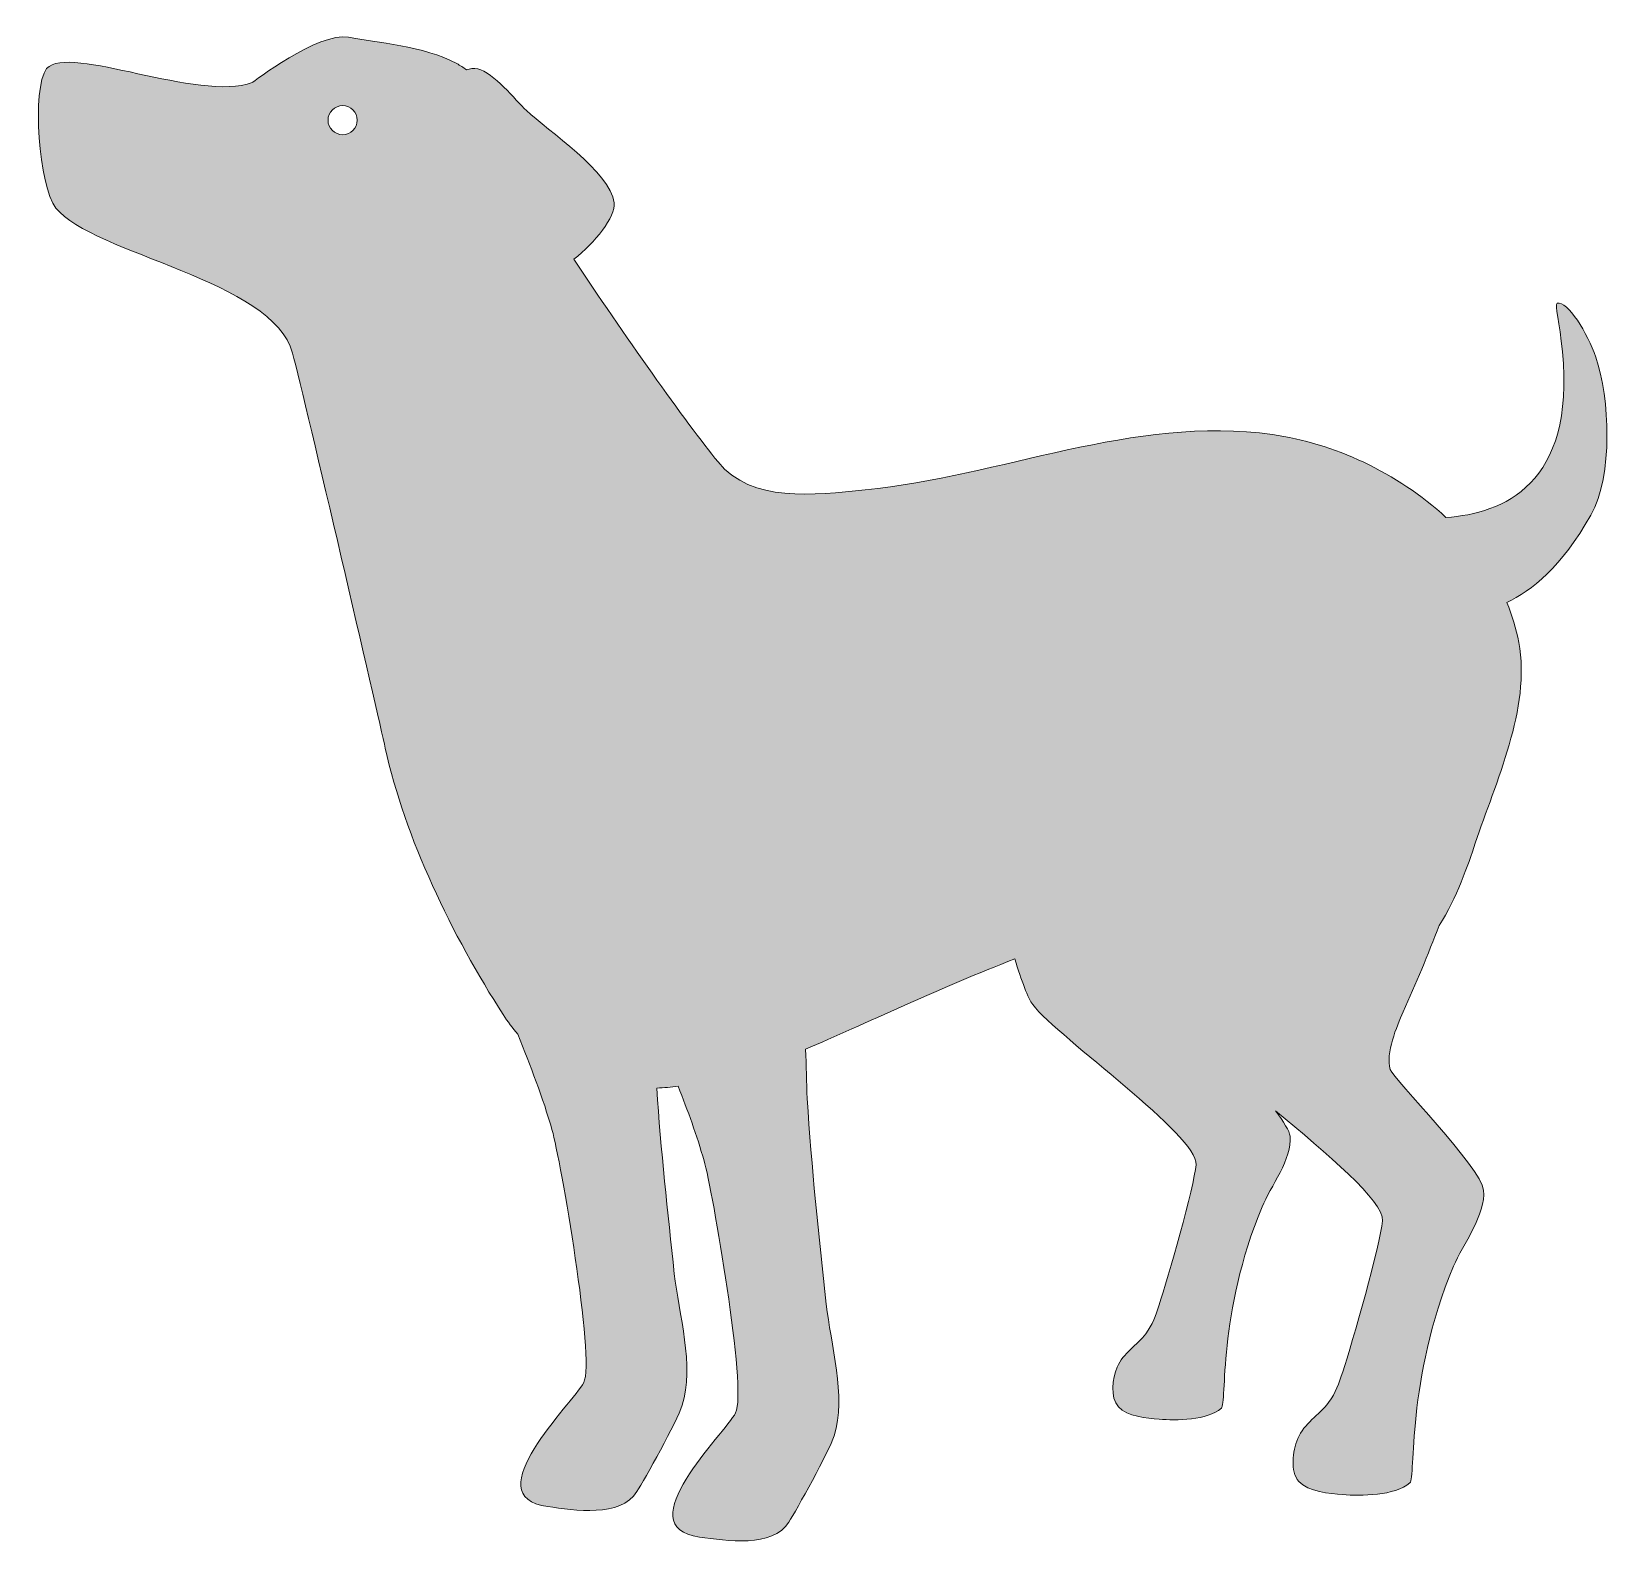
# Model space of a CAD drawing. Header units: inches. Extents: x 0 to 102, y 0 to 98.
import ezdxf

# ---------------------------------------------------------------- set-up
doc = ezdxf.new("R2010")
doc.units = ezdxf.units.IN
doc.header["$MEASUREMENT"] = 0
doc.layers.add('Layer 1', color=7, linetype='Continuous')

msp = doc.modelspace()

# ---------------------------------------------------------------- hatches: boundary and pattern name
at = {"layer": 'Layer 1', "true_color": 0xd04d36}
h = msp.add_hatch(color=13, dxfattribs=at)
h.dxf.hatch_style = 2
edge = h.paths.add_edge_path()
edge.add_spline(control_points=[(100.87, 76.66), (100.35, 78.18), (99.04, 80.32), (98.38, 80.14), (98.2, 80.05), (98.53, 78.89), (98.71, 77.02), (99.56, 68.39), (94.85, 66.53), (91.17, 66.27), (88.03, 69.18), (83.84, 71.1), (79.94, 71.64), (70.85, 72.9), (62.33, 68.91), (53.56, 68.06), (50.21, 67.73), (46.2, 67.2), (44.02, 69.87), (41.99, 72.35), (37.76, 78.33), (34.69, 82.99), (36.04, 84.07), (37.4, 85.72), (37.29, 86.65), (37.05, 88.65), (32.98, 91.33), (31.62, 92.62), (30.88, 93.32), (29.47, 95.08), (28.46, 95.32), (28.2, 95.38), (27.95, 95.34), (27.72, 95.26), (27.53, 95.41), (27.32, 95.54), (27.1, 95.66), (24.94, 96.82), (21.91, 97.03), (20.08, 97.37), (18.14, 97.73), (13.85, 94.43), (13.85, 94.43), (10.4, 93.16), (2.01, 96.94), (0.53, 95.35), (-0.44, 94.01), (0.01, 87.74), (1.14, 86.31), (3.52, 83.32), (15.24, 81.64), (16.46, 76.92), (17.34, 73.56), (21.99, 53.56), (22.47, 51.33), (23.72, 45.55), (26.83, 39.16), (30.1, 34.08), (30.4, 33.62), (30.72, 33.2), (31.05, 32.81), (31.86, 30.76), (32.68, 28.71), (33.28, 26.58), (33.79, 24.82), (36.08, 11.71), (35.32, 10.25), (34.62, 8.91), (28.25, 2.85), (32.99, 2.22), (34.72, 1.99), (37.71, 1.48), (38.77, 3.19), (39.25, 3.96), (41.37, 7.74), (41.7, 8.78), (42.51, 11.31), (41.47, 14.74), (41.19, 17.3), (40.76, 21.28), (40.32, 25.32), (40.05, 29.32), (40.51, 29.34), (40.97, 29.38), (41.44, 29.44), (42.06, 27.85), (42.65, 26.25), (43.12, 24.61), (43.63, 22.85), (45.92, 9.74), (45.16, 8.29), (44.46, 6.94), (38.09, 0.89), (42.83, 0.25), (44.56, 0.02), (47.55, -0.48), (48.61, 1.22), (49.09, 1.99), (51.21, 5.77), (51.54, 6.81), (52.35, 9.34), (51.31, 12.77), (51.03, 15.33), (50.55, 19.74), (50.07, 24.22), (49.8, 28.64), (49.74, 29.7), (49.74, 30.77), (49.69, 31.83), (53.38, 33.42), (58.5, 35.86), (63.24, 37.68), (63.68, 36.28), (64.1, 35.12), (64.4, 34.73), (66.13, 32.51), (75.14, 26.24), (74.98, 24.36), (74.86, 22.94), (73.15, 16.98), (72.59, 15.28), (72.35, 14.55), (72.18, 14.03), (71.73, 13.41), (71.17, 12.67), (70.25, 12.17), (69.88, 11.25), (69.57, 10.49), (69.4, 9.3), (69.95, 8.68), (70.51, 8.05), (71.81, 7.95), (72.59, 7.88), (73.67, 7.79), (75.74, 7.81), (76.62, 8.59), (76.98, 8.91), (76.39, 14.76), (79.26, 21.63), (79.79, 22.91), (81.23, 24.77), (81.07, 26.2), (81.03, 26.54), (80.66, 27.14), (80.13, 27.85), (83.41, 25.11), (87.16, 22), (87.06, 20.73), (86.93, 19.2), (85.09, 12.79), (84.48, 10.95), (84.22, 10.17), (84.05, 9.61), (83.56, 8.95), (82.96, 8.14), (81.97, 7.61), (81.57, 6.62), (81.24, 5.8), (81.06, 4.52), (81.64, 3.85), (82.24, 3.17), (83.65, 3.06), (84.48, 3), (85.64, 2.9), (87.87, 2.91), (88.83, 3.76), (89.22, 4.1), (88.57, 10.4), (91.66, 17.79), (92.24, 19.17), (93.78, 21.17), (93.61, 22.71), (93.46, 24.15), (87.76, 29.93), (87.56, 30.53), (87.23, 31.56), (87.99, 33.33), (88.4, 34.25), (89.23, 36.09), (90, 37.96), (90.73, 39.85), (91.85, 41.61), (92.61, 43.78), (93.07, 45.17), (94.37, 49.1), (96.68, 53.92), (95.89, 58.18), (95.72, 59.08), (95.46, 59.94), (95.11, 60.77), (96.71, 61.51), (98.65, 63.06), (100.55, 66.42), (102.01, 69), (101.78, 73.99), (100.87, 76.66)], knot_values=[0, 0, 0, 0, 1, 1, 1, 2, 2, 2, 3, 3, 3, 4, 4, 4, 5, 5, 5, 6, 6, 6, 7, 7, 7, 8, 8, 8, 9, 9, 9, 10, 10, 10, 11, 11, 11, 12, 12, 12, 13, 13, 13, 14, 14, 14, 15, 15, 15, 16, 16, 16, 17, 17, 17, 18, 18, 18, 19, 19, 19, 20, 20, 20, 21, 21, 21, 22, 22, 22, 23, 23, 23, 24, 24, 24, 25, 25, 25, 26, 26, 26, 27, 27, 27, 28, 28, 28, 29, 29, 29, 30, 30, 30, 31, 31, 31, 32, 32, 32, 33, 33, 33, 34, 34, 34, 35, 35, 35, 36, 36, 36, 37, 37, 37, 38, 38, 38, 39, 39, 39, 40, 40, 40, 41, 41, 41, 42, 42, 42, 43, 43, 43, 44, 44, 44, 45, 45, 45, 46, 46, 46, 47, 47, 47, 48, 48, 48, 49, 49, 49, 50, 50, 50, 51, 51, 51, 52, 52, 52, 53, 53, 53, 54, 54, 54, 55, 55, 55, 56, 56, 56, 57, 57, 57, 58, 58, 58, 59, 59, 59, 60, 60, 60, 61, 61, 61, 62, 62, 62, 63, 63, 63, 64, 64, 64, 65, 65, 65, 65], degree=3, periodic=1)
edge = h.paths.add_edge_path()
edge.add_spline(control_points=[(19.71, 91.06), (19.19, 91.06), (18.76, 91.48), (18.76, 92), (18.76, 92.52), (19.19, 92.94), (19.71, 92.94), (20.23, 92.94), (20.65, 92.52), (20.65, 92), (20.65, 91.48), (20.23, 91.06), (19.71, 91.06)], knot_values=[0, 0, 0, 0, 1, 1, 1, 2, 2, 2, 3, 3, 3, 4, 4, 4, 4], degree=3, periodic=1)

# ---------------------------------------------------------------- linework, layer by layer
at = {"layer": 'Layer 1', "lineweight": 0}
for points, knots in [([(100.87, 76.66), (100.35, 78.18), (99.04, 80.32), (98.38, 80.14), (98.2, 80.05), (98.53, 78.89), (98.71, 77.02), (99.56, 68.39), (94.85, 66.53), (91.17, 66.27), (88.03, 69.18), (83.84, 71.1), (79.94, 71.64), (70.85, 72.9), (62.33, 68.91), (53.56, 68.06), (50.21, 67.73), (46.2, 67.2), (44.02, 69.87), (41.99, 72.35), (37.76, 78.33), (34.69, 82.99), (36.04, 84.07), (37.4, 85.72), (37.29, 86.65), (37.05, 88.65), (32.98, 91.33), (31.62, 92.62), (30.88, 93.32), (29.47, 95.08), (28.46, 95.32), (28.2, 95.38), (27.95, 95.34), (27.72, 95.26), (27.53, 95.41), (27.32, 95.54), (27.1, 95.66), (24.94, 96.82), (21.91, 97.03), (20.08, 97.37), (18.14, 97.73), (13.85, 94.43), (13.85, 94.43), (10.4, 93.16), (2.01, 96.94), (0.53, 95.35), (-0.44, 94.01), (0.01, 87.74), (1.14, 86.31), (3.52, 83.32), (15.24, 81.64), (16.46, 76.92), (17.34, 73.56), (21.99, 53.56), (22.47, 51.33), (23.72, 45.55), (26.83, 39.16), (30.1, 34.08), (30.4, 33.62), (30.72, 33.2), (31.05, 32.81), (31.86, 30.76), (32.68, 28.71), (33.28, 26.58), (33.79, 24.82), (36.08, 11.71), (35.32, 10.25), (34.62, 8.91), (28.25, 2.85), (32.99, 2.22), (34.72, 1.99), (37.71, 1.48), (38.77, 3.19), (39.25, 3.96), (41.37, 7.74), (41.7, 8.78), (42.51, 11.31), (41.47, 14.74), (41.19, 17.3), (40.76, 21.28), (40.32, 25.32), (40.05, 29.32), (40.51, 29.34), (40.97, 29.38), (41.44, 29.44), (42.06, 27.85), (42.65, 26.25), (43.12, 24.61), (43.63, 22.85), (45.92, 9.74), (45.16, 8.29), (44.46, 6.94), (38.09, 0.89), (42.83, 0.25), (44.56, 0.02), (47.55, -0.48), (48.61, 1.22), (49.09, 1.99), (51.21, 5.77), (51.54, 6.81), (52.35, 9.34), (51.31, 12.77), (51.03, 15.33), (50.55, 19.74), (50.07, 24.22), (49.8, 28.64), (49.74, 29.7), (49.74, 30.77), (49.69, 31.83), (53.38, 33.42), (58.5, 35.86), (63.24, 37.68), (63.68, 36.28), (64.1, 35.12), (64.4, 34.73), (66.13, 32.51), (75.14, 26.24), (74.98, 24.36), (74.86, 22.94), (73.15, 16.98), (72.59, 15.28), (72.35, 14.55), (72.18, 14.03), (71.73, 13.41), (71.17, 12.67), (70.25, 12.17), (69.88, 11.25), (69.57, 10.49), (69.4, 9.3), (69.95, 8.68), (70.51, 8.05), (71.81, 7.95), (72.59, 7.88), (73.67, 7.79), (75.74, 7.81), (76.62, 8.59), (76.98, 8.91), (76.39, 14.76), (79.26, 21.63), (79.79, 22.91), (81.23, 24.77), (81.07, 26.2), (81.03, 26.54), (80.66, 27.14), (80.13, 27.85), (83.41, 25.11), (87.16, 22), (87.06, 20.73), (86.93, 19.2), (85.09, 12.79), (84.48, 10.95), (84.22, 10.17), (84.05, 9.61), (83.56, 8.95), (82.96, 8.14), (81.97, 7.61), (81.57, 6.62), (81.24, 5.8), (81.06, 4.52), (81.64, 3.85), (82.24, 3.17), (83.65, 3.06), (84.48, 3), (85.64, 2.9), (87.87, 2.91), (88.83, 3.76), (89.22, 4.1), (88.57, 10.4), (91.66, 17.79), (92.24, 19.17), (93.78, 21.17), (93.61, 22.71), (93.46, 24.15), (87.76, 29.93), (87.56, 30.53), (87.23, 31.56), (87.99, 33.33), (88.4, 34.25), (89.23, 36.09), (90, 37.96), (90.73, 39.85), (91.85, 41.61), (92.61, 43.78), (93.07, 45.17), (94.37, 49.1), (96.68, 53.92), (95.89, 58.18), (95.72, 59.08), (95.46, 59.94), (95.11, 60.77), (96.71, 61.51), (98.65, 63.06), (100.55, 66.42), (102.01, 69), (101.78, 73.99), (100.87, 76.66)], [0, 0, 0, 0, 1, 1, 1, 2, 2, 2, 3, 3, 3, 4, 4, 4, 5, 5, 5, 6, 6, 6, 7, 7, 7, 8, 8, 8, 9, 9, 9, 10, 10, 10, 11, 11, 11, 12, 12, 12, 13, 13, 13, 14, 14, 14, 15, 15, 15, 16, 16, 16, 17, 17, 17, 18, 18, 18, 19, 19, 19, 20, 20, 20, 21, 21, 21, 22, 22, 22, 23, 23, 23, 24, 24, 24, 25, 25, 25, 26, 26, 26, 27, 27, 27, 28, 28, 28, 29, 29, 29, 30, 30, 30, 31, 31, 31, 32, 32, 32, 33, 33, 33, 34, 34, 34, 35, 35, 35, 36, 36, 36, 37, 37, 37, 38, 38, 38, 39, 39, 39, 40, 40, 40, 41, 41, 41, 42, 42, 42, 43, 43, 43, 44, 44, 44, 45, 45, 45, 46, 46, 46, 47, 47, 47, 48, 48, 48, 49, 49, 49, 50, 50, 50, 51, 51, 51, 52, 52, 52, 53, 53, 53, 54, 54, 54, 55, 55, 55, 56, 56, 56, 57, 57, 57, 58, 58, 58, 59, 59, 59, 60, 60, 60, 61, 61, 61, 62, 62, 62, 63, 63, 63, 64, 64, 64, 65, 65, 65, 65]), ([(19.71, 91.06), (19.19, 91.06), (18.76, 91.48), (18.76, 92), (18.76, 92.52), (19.19, 92.94), (19.71, 92.94), (20.23, 92.94), (20.65, 92.52), (20.65, 92), (20.65, 91.48), (20.23, 91.06), (19.71, 91.06)], [0, 0, 0, 0, 1, 1, 1, 2, 2, 2, 3, 3, 3, 4, 4, 4, 4])]:
    msp.add_open_spline(points, degree=3, knots=knots, dxfattribs=at)

doc.saveas('drawing.dxf')
